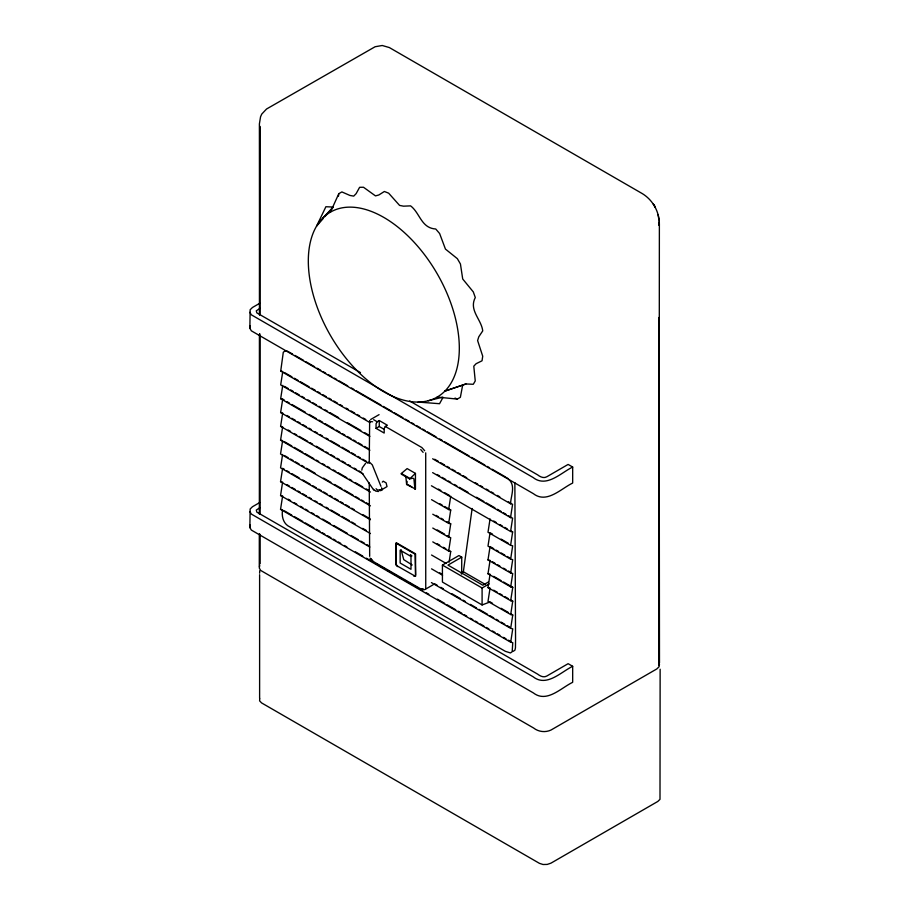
<?xml version="1.0" encoding="UTF-8"?>
<svg xmlns="http://www.w3.org/2000/svg" width="910" height="910" viewBox="0 0 910 910"><rect width="100%" height="100%" fill="white"/><g stroke="black" fill="none" stroke-linecap="round" stroke-linejoin="round"><path stroke-width="1.36" d="M259.282 566.657L259.316 533.988M259.339 514.093L259.543 335.085M259.566 315.201L259.782 126.251L259.76 313.87M259.612 698.311L259.612 574.711M259.748 514.286L259.76 333.765M376.058 428.36L376.069 423.776L377.184 421.751L379.254 420.545L387.387 425.243L385.305 426.449L384.191 428.474L384.191 433.058L376.058 428.36L379.254 426.517L383.906 429.201M379.254 426.517L379.254 420.545M461.666 574.176L461.745 557.148L458.947 555.544L442.419 565.087L442.431 582.059L482.095 604.957L489.728 602.067M259.612 573.186L259.737 570.752M259.737 698.436L259.612 700.859L261.602 702.929L539.459 863.351L543.042 864.5L547.251 864.42L550.971 863.146L657.782 801.471L660 799.333L660.137 669.225M401.731 474.44L401.355 473.496L407.134 468.593L415.449 473.393L415.449 489.011L406.622 484.507L405.849 476.601M414.937 489.296L413.902 478.762L412.947 478.205L409.602 478.922L415.449 473.393M409.693 401.003L537.639 474.872C540.187 476.863 543.702 478.614 546.808 476.772L568.124 464.43L572.674 467.046L572.674 483.051C561.072 488.59 546.762 504.072 533.351 493.652L251.376 330.842L249.863 328.317L250.148 309.753L252.457 307.489L259.771 303.269M249.863 328.317L250.148 325.757M259.919 507.655L256.29 510.1L256.825 512.125L537.639 674.139C540.187 676.119 543.702 677.87 546.808 676.028L568.124 663.686L572.674 666.302L572.674 682.318C561.072 687.846 546.762 703.328 533.351 692.908L251.376 530.098L249.863 527.584L250.148 509.009L252.457 506.745L259.771 502.525M249.863 527.584L250.148 525.013M338.486 196.139L338.793 193.694L341.876 191.919L349.918 195.445L353.717 196.128L356.14 193.637L359.621 187.301L363.5 187.255L375.477 195.889L378.81 194.99L384.361 191.487L388.661 193.182L399.581 205.41L403.517 206.172L410.592 205.865C420.045 213.008 421.137 228.126 435.742 229.001L439.621 233.529L445.445 249.09L457.355 258.668L460.437 263.991L462.712 278.995L473.314 291.928L475.293 297.547C468.616 310.219 481.435 319.353 482.732 330.899L478.785 336.791L477.613 340.556L482.721 356.208L482.038 360.781L476.101 363.716L473.791 366.184L475.248 380.949L473.28 384.282L465.92 383.963L444.899 391.118L465.92 383.963M425.743 588.713L425.709 452.85M284.466 469.378L282.623 468.309L280.542 481.663L282.589 482.129L280.564 495.518L282.623 495.984L280.542 509.338L282.589 509.805C281.395 516.323 283.26 523.955 289.778 526.879L505.368 651.344L510.464 652.948L512.182 651.719L512.762 642.688L510.703 642.221L512.74 628.833L510.669 628.366L512.762 615.023L510.703 614.546L512.74 601.169L510.669 600.691L512.762 587.348L510.703 586.87L512.74 573.493L510.669 573.027L512.705 559.639L510.647 559.172L512.683 545.795L510.612 545.317L512.649 531.94L510.59 531.463L512.626 518.086L510.555 517.608L512.592 504.231L510.533 503.765C510.863 495.927 515.879 485.758 508.792 479.388M461.074 573.095L463.372 571.742L472.131 508.474M369.858 422.547L280.712 371.075L283.294 352.227L285.012 350.998L287.367 351.146L292.565 354.013M282.589 454.454L280.564 467.842L370.427 519.724M449.085 562.221L450.723 551.528L448.664 551.062L450.723 537.696L448.664 537.23L450.723 523.864L448.664 523.386L450.723 510.021L448.664 509.554L450.723 496.189M490.058 518.893L487.999 532.259L510.612 545.317M510.669 573.027L487.999 559.934L490.058 546.569L493.732 548.684M510.703 586.87L487.999 573.766L490.058 560.401L487.999 559.934M510.669 600.691L487.999 587.61L490.058 574.244L487.999 573.766M369.858 450.222L280.655 398.716L282.737 385.362M367.993 462.974L280.621 412.537L282.703 399.183L280.655 398.716M363.09 473.985L280.599 426.358L282.68 413.003L280.621 412.537M370.427 492.048L280.564 440.167L282.646 426.824L280.599 426.358M259.748 565.349L259.282 567.976L260.635 570.411L533.578 727.989C538.458 731.879 545.317 732.687 550.96 730.059L656.792 668.952L659.011 666.814L659.477 664.186M369.653 420.488L369.233 463.326M361.805 470.151L362.26 467.911L365.524 463.44M401.071 549.651L403.744 559.65L412.219 564.996M462.712 384.907L460.369 397.306L457.298 399.092L437.198 397.078M330.432 212.144L338.793 193.694M381.597 487.771L381.802 490.285L379.788 490.763M443.034 397.363L439.541 403.71L418.088 402.072M323.039 218.741L316.543 226.192L325.894 206.729L333.253 207.036L324.904 216.614M322.743 218.104L333.253 207.036M382.314 482.095L383.212 481.197L386.113 482.869L387.023 486.577L381.916 489.66M513.251 651.332L514.969 650.104L515.447 647.863L515.549 640.253L514.867 482.709M410.99 556.442L400.161 550.186L400.161 563.04L410.99 569.296L410.99 556.442L411.9 555.908L410.421 554.6M370.666 419.499L379.083 414.641M376.069 488.738L377.377 489.944L380.869 490.206L382.211 489.432M406.622 484.507L407.134 481.367M572.674 467.046C561.026 472.7 546.546 488.158 533.101 477.5L251.376 314.837L249.863 312.312M461.745 557.148L447.97 565.099L482.823 585.221L488.568 581.911M433.103 584.789L424.686 589.646L421.887 589.566L373.532 561.652L370.734 558.49M442.419 565.087L482.095 587.985L489.182 583.902M572.674 666.302C561.026 671.955 546.546 687.414 533.101 676.756L251.376 514.093L249.863 511.568M259.919 308.399L256.29 310.845L256.825 312.869L360.474 372.588M366.855 462.667L369.505 462.155L372.304 464.873L380.937 486.293M428.189 400.753A106.766 61.641 60 0 0 414.528 242.697A106.766 61.641 60 0 0 308.729 270.372A106.766 61.641 60 0 0 428.189 400.753L442.67 397.181M420.761 588.827L423.139 588.793M369.835 421.546L372.645 421.762M413.822 576.155L415.051 576.28L415.597 574.949L415.051 554.156L396.1 543.213L396.1 565.337L415.574 576.394L415.574 553.849L396.26 542.701L395.702 563.336L397.534 566.6M375.523 491.036L378.446 491.536M379.527 489.933L380.869 490.206M280.712 371.075L282.76 371.542L280.678 384.896L369.847 436.379M280.564 440.167L282.623 440.633L280.542 453.988L370.415 505.88M487.999 587.61L490.058 588.076L487.999 601.442L510.703 614.546M455 398.079L457.298 399.092M295.011 355.423L303.599 360.383M306.056 361.805L314.632 366.753M317.089 368.175L320.764 370.302M323.221 371.712L325.678 373.134M328.123 374.545L331.809 376.672M334.254 378.082L336.711 379.504M339.168 380.915L347.745 385.874M351.431 388.001L353.888 389.412M356.333 390.834L380.869 404.995M383.315 406.406L391.903 411.365M394.36 412.787L402.937 417.736M405.394 419.157L409.068 421.284M411.525 422.695L413.982 424.117M416.427 425.527L420.113 427.654M422.558 429.065L425.015 430.487M427.472 431.897L436.049 436.857M439.735 438.984L442.192 440.394M444.637 441.816L469.173 455.978M471.596 457.377L484.825 465.01M487.225 466.398L489.625 467.786M492.037 469.173L505.266 476.806M373.635 419.703L377.184 421.751M385.305 426.449L421.853 447.538L424.651 450.7M284.512 372.554L291.905 376.82M294.362 378.241L298.059 380.369M300.516 381.79L309.138 386.773M311.595 388.195L315.292 390.322M317.749 391.744L320.218 393.165M322.675 394.587L326.372 396.714M328.828 398.136L331.297 399.558M333.754 400.98L337.451 403.119M339.908 404.54L342.376 405.951M346.062 408.089L348.53 409.511M350.987 410.933L354.684 413.06M357.141 414.482L359.609 415.904M363.295 418.043L365.763 419.464M434.696 459.254L438.392 461.393M440.849 462.815L444.546 464.942M447.003 466.364L449.472 467.786M451.929 469.207L455.626 471.346M458.083 472.768L460.551 474.19M463.008 475.6L466.705 477.739M475.293 482.698L477.75 484.12M480.196 485.53L482.653 486.941M486.327 489.068L488.784 490.49M491.229 491.9L493.686 493.311M497.361 495.438L499.806 496.849M508.394 501.808L510.84 503.219M432.637 458.788L510.533 503.765M284.5 386.386L288.197 388.513M290.665 389.935L293.122 391.357M295.579 392.779L299.276 394.917M301.745 396.339L304.202 397.75M307.899 399.888L310.355 401.31M312.824 402.732L316.509 404.859M318.978 406.281L321.435 407.703M325.132 409.841L327.589 411.263M330.057 412.685L338.668 417.656M347.29 422.627L360.826 430.453M364.523 432.58L369.449 435.424M437.153 474.519L439.621 475.941M442.078 477.363L445.775 479.49M448.232 480.912L450.7 482.334M454.386 484.461L456.854 485.883M459.311 487.305L467.933 492.287M476.522 497.247L483.881 501.49M486.338 502.911L494.915 507.86M497.372 509.281L501.046 511.397M503.492 512.819L505.949 514.23M508.406 515.651L510.851 517.062M432.637 472.62L510.555 517.608M282.703 399.183L284.489 400.218M286.957 401.64L289.414 403.062M291.882 404.484L305.43 412.298M309.127 414.437L316.509 418.702M318.978 420.124L322.663 422.251M325.132 423.673L333.754 428.644M336.211 430.066L339.908 432.204M342.365 433.626L344.833 435.048M347.29 436.47L350.987 438.597M353.455 440.019L355.912 441.441M358.381 442.863L362.066 445.001M364.535 446.423L368.232 448.55M438.415 489.079L440.872 490.501M444.569 492.628L449.495 495.472M493.732 521.02L496.177 522.431M499.852 524.547L502.297 525.957M504.743 527.379L507.188 528.79M510.863 530.905L512.649 531.94M431.431 485.769L510.59 531.463M401.355 473.496L409.671 478.296M401.299 474.121L409.602 478.922M408.317 484.893L411.877 486.952M286.923 415.449L289.369 416.871M291.814 418.281L295.488 420.397M297.934 421.808L300.38 423.218M302.814 424.629L306.488 426.745M308.934 428.155L311.379 429.565M315.042 431.681L317.488 433.092M319.933 434.514L322.379 435.924M326.042 438.04L328.487 439.45M330.933 440.861L339.487 445.798M341.933 447.208L349.269 451.451M351.715 452.861L355.378 454.977M357.823 456.388L360.269 457.798M362.715 459.209L366.389 461.325M439.723 503.674L442.169 505.084M444.615 506.495L450.723 510.021M492.515 534.147L490.058 532.737L487.999 546.102L510.647 559.172M501.08 539.095L508.428 543.338M431.556 499.67L448.664 509.554M288.14 429.986L290.586 431.397M294.248 433.513L296.694 434.935M299.14 436.345L307.705 441.282M310.139 442.692L312.585 444.103M316.259 446.218L323.596 450.461M326.042 451.872L328.476 453.282M330.921 454.693L334.596 456.809M337.041 458.219L339.487 459.63M341.933 461.04L345.595 463.156M348.041 464.578L350.486 465.988M354.149 468.104L356.595 469.514M359.04 470.925L361.486 472.335M436.061 515.39L438.506 516.8M440.952 518.211L443.397 519.621M447.06 521.737L450.723 523.864M496.189 550.106L498.635 551.517M501.08 552.927L504.766 555.054M507.211 556.465L509.657 557.887M432.773 514.218L448.664 523.386M284.466 441.703L291.791 445.934M294.237 447.345L302.802 452.293M305.248 453.703L313.802 458.64M316.248 460.05L318.693 461.461M322.356 463.577L324.802 464.999M327.247 466.409L329.693 467.82M333.367 469.935L335.813 471.346M338.258 472.756L346.812 477.704M349.258 479.115L351.704 480.525M355.366 482.641L362.703 486.873M366.377 488.988L368.823 490.399M437.278 529.927L444.615 534.17M447.06 535.58L449.506 536.991M492.515 561.823L494.96 563.233M497.417 564.644L499.863 566.065M503.537 568.181L505.994 569.603M508.44 571.014L510.897 572.435M432.773 528.05L448.664 537.23M284.455 455.535L288.117 457.65M290.563 459.061L293.009 460.471M295.454 461.882L299.117 463.998M301.563 465.408L304.008 466.83M306.454 468.24L315.019 473.177M323.573 478.114L330.91 482.357M334.584 484.473L341.91 488.704M344.355 490.115L352.921 495.063M355.366 496.473L359.029 498.589M361.475 499.999L363.92 501.41M366.366 502.82L368.812 504.242M437.278 543.77L439.723 545.181M443.397 547.297L445.843 548.707M448.289 550.118L450.723 551.528M493.743 576.36L501.091 580.614M503.548 582.025L509.68 585.562M510.908 586.279L512.762 587.348M432.773 541.882L448.664 551.062M463.372 571.742L485.496 584.516M286.912 470.788L289.357 472.199M291.791 473.609L299.128 477.841M302.802 479.957L310.139 484.2M312.585 485.61L316.248 487.726M318.693 489.136L321.139 490.547M323.585 491.957L327.247 494.073M329.693 495.484L332.139 496.905M334.584 498.316L338.258 500.432M340.704 501.842L343.15 503.253M345.584 504.663L349.258 506.779M351.704 508.189L354.149 509.6M362.703 514.548L370.04 518.78M493.732 590.192L497.417 592.319M499.863 593.741L502.32 595.151M504.766 596.562L508.44 598.689M510.897 600.099L512.74 601.169M431.556 555.02L446.218 563.483M286.9 484.609L289.346 486.031M291.791 487.441L295.454 489.557M297.9 490.968L300.346 492.378M302.791 493.789L306.454 495.904M308.899 497.315L311.345 498.737M315.019 500.853L317.465 502.263M319.911 503.674L322.356 505.084M326.019 507.2L328.464 508.61M330.91 510.021L339.464 514.969M341.91 516.38L349.247 520.611M351.692 522.021L355.366 524.149M362.703 528.38L366.366 530.496M439.723 572.845L442.169 574.255M490.058 601.908L492.515 603.33M501.091 608.278L508.451 612.532M510.908 613.943L512.762 615.023M280.542 481.663L370.415 533.556M431.556 568.852L442.556 575.2M288.151 499.18L290.62 500.602M294.317 502.729L296.774 504.151M300.471 506.29L302.928 507.712M305.396 509.134L307.853 510.555M311.55 512.683L314.018 514.104M316.475 515.526L318.944 516.948M322.629 519.087L330.023 523.352M333.72 525.479L347.256 533.305M350.953 535.433L358.347 539.698M360.804 541.12L364.5 543.259M366.958 544.68L369.426 546.102M434.684 583.776L437.153 585.198M440.838 587.325L443.307 588.747M451.929 593.73L460.54 598.7M463.008 600.122L465.465 601.544M470.39 604.388L476.533 607.937M478.99 609.347L487.578 614.307M490.035 615.729L493.709 617.856M496.166 619.278L498.623 620.688M501.08 622.11L504.754 624.237M507.211 625.648L509.668 627.07M280.564 495.518L369.824 547.047M431.397 582.593L510.669 628.366M284.455 510.874L291.791 515.117M294.237 516.527L302.802 521.464M305.248 522.886L313.813 527.823M316.259 529.233L319.922 531.36M322.379 532.771L324.825 534.181M327.27 535.592L330.933 537.708M333.378 539.13L335.836 540.54M338.281 541.95L340.727 543.361M344.389 545.477L346.835 546.899M355.4 551.835L362.737 556.078M366.411 558.194L373.748 562.437M376.194 563.847L384.759 568.784M387.205 570.206L390.879 572.322M393.325 573.732L395.77 575.143M398.216 576.553L401.89 578.68M404.336 580.091L406.781 581.501M409.227 582.912L412.901 585.028M415.347 586.449L417.792 587.86M420.238 589.27L422.684 590.681M426.358 592.797L428.803 594.219M437.369 599.155L444.706 603.398M447.151 604.809L455.717 609.757M458.162 611.167L461.836 613.283M464.282 614.694L466.728 616.104M470.39 618.231L472.847 619.642M475.304 621.064L477.761 622.486M480.218 623.896L483.904 626.023M486.349 627.445L488.807 628.856M492.492 630.983L494.949 632.404M497.406 633.826L499.863 635.237M503.537 637.364L505.994 638.786M508.451 640.196L510.908 641.618M280.542 509.338L510.703 642.221M506.176 477.386L508.007 478.535M373.544 489.33L374.852 490.524M420.738 449.563L423.116 452.35M370.04 558.126L372.417 560.913M362.248 473.268L373.646 489.944M659.477 662.878L659.09 317.431L659.011 665.494L659.375 224.486C659.466 211.996 653.039 200.211 642.38 193.659L389.343 47.559L382.245 45.5L375.113 46.74L266.55 109.007L261.739 114.103L260.556 116.764L259.395 123.942L259.543 314.177M658.101 214.669L658.942 220.083M369.676 556.34L369.233 482.914M259.555 334.05L259.703 514.343M482.095 587.985L482.095 604.957M259.748 534.181L259.748 564.041L259.725 534.227M653.414 204.193L655.325 207.207L653.414 204.193M658.988 225.02L658.988 222.176L658.988 225.02"/></g></svg>
